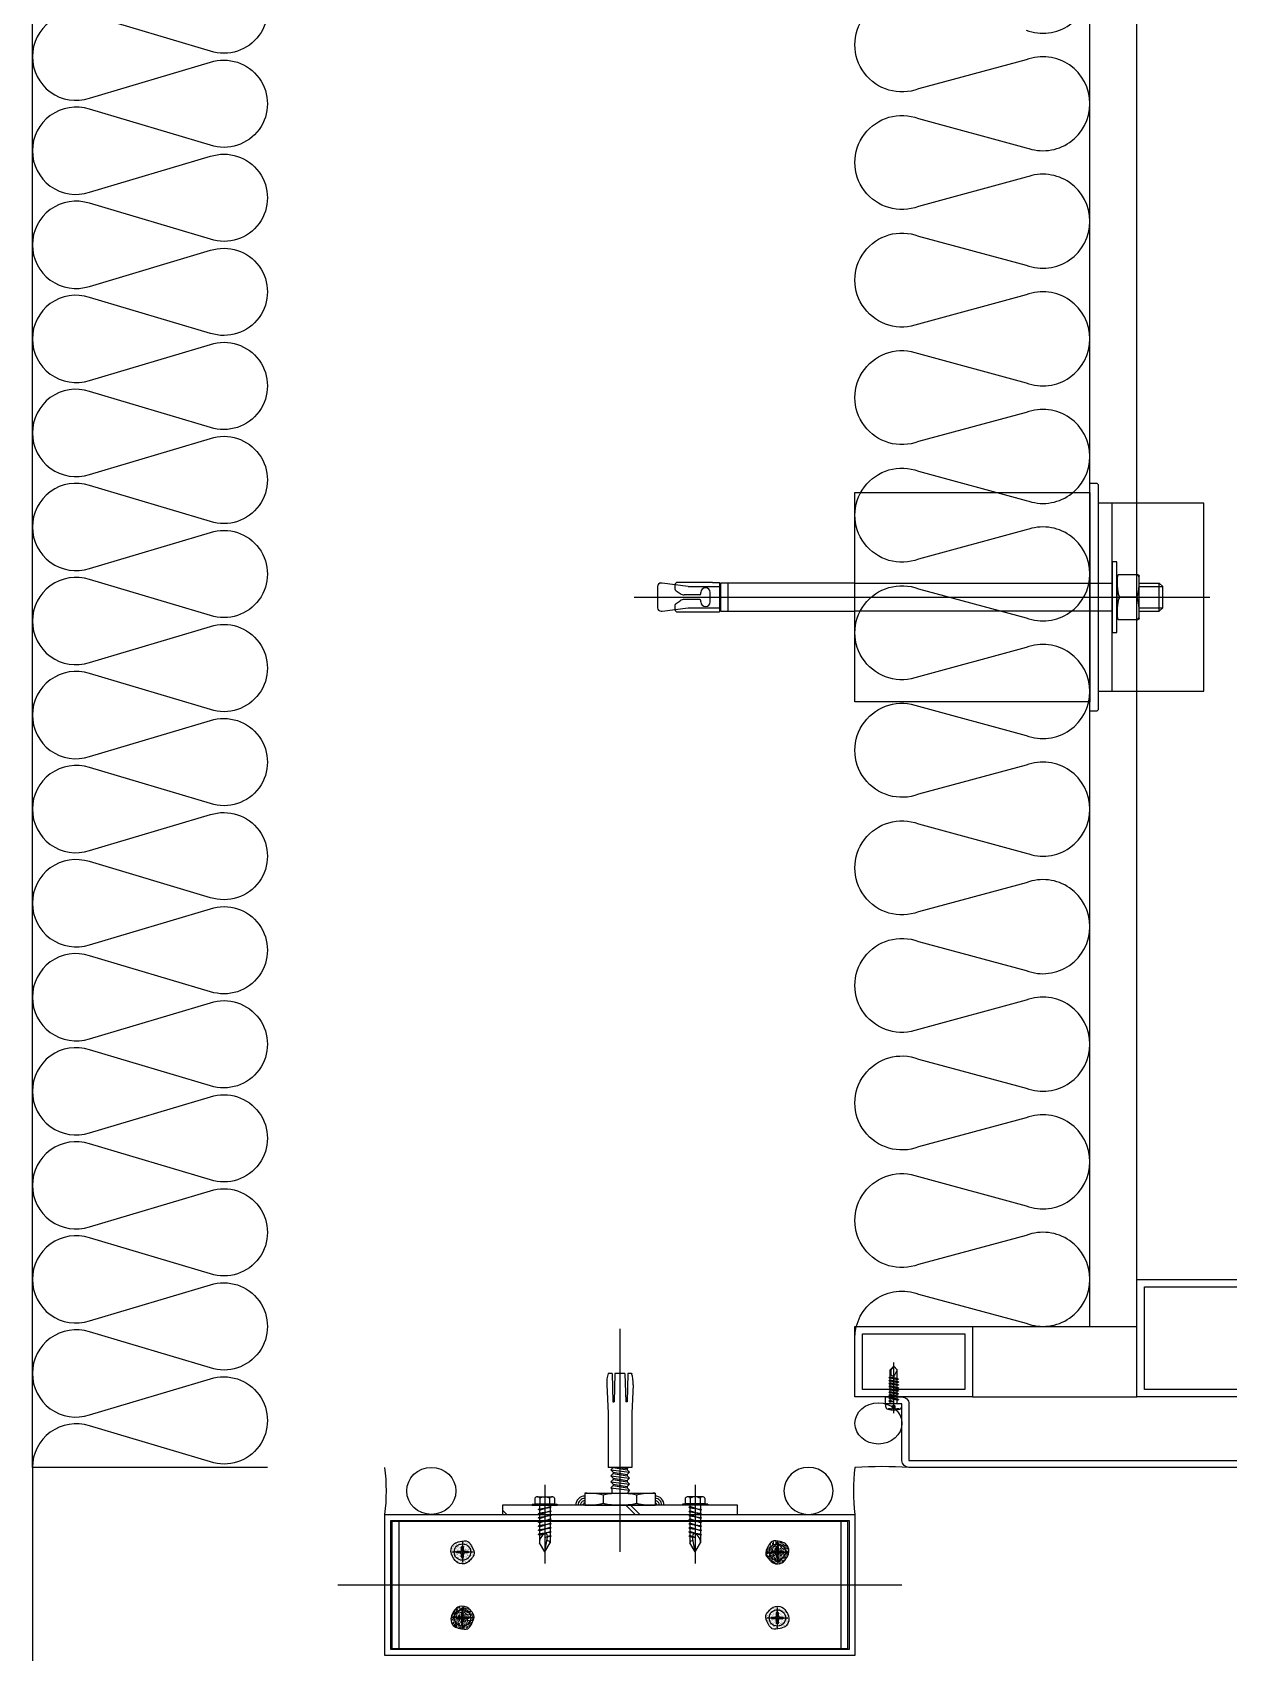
# Model space of a CAD drawing. Header units: millimetres. Extents: x 19868 to 801382, y -4805 to 85279.
# Drawn here: x 579688 to 580197, y 50420 to 51109 of the extents above; entities that cross this region are included whole.
import ezdxf

# ---------------------------------------------------------------- set-up
doc = ezdxf.new("R2010")
doc.units = ezdxf.units.MM
doc.header["$LTSCALE"] = 250
doc.linetypes.add('CENTER', pattern=[50.8, 31.75, -6.35, 6.35, -6.35])
doc.linetypes.add('HIDDEN2', pattern=[4.7625, 3.175, -1.5875])
for name, color, linetype in [('0-Sheet', 7, 'Continuous'), ('A-ELE-8', 8, 'Continuous'), ('A-ETC-8', 8, 'Continuous'), ('A-FIN-9', 7, 'Continuous'), ('EXTRUSION', 7, 'Continuous'), ('INSUL', 8, 'Continuous'), ('ISL', 251, 'Continuous'), ('SCREW', 1, 'Continuous'), ('SEALANT', 252, 'Continuous')]:
    doc.layers.add(name, color=color, linetype=linetype)

# ---------------------------------------------------------------- blocks, each defined once
blk = doc.blocks.new('A$C79923ea7')
at = {"layer": 'A-ETC-8'}
h = blk.add_hatch(dxfattribs=at)
h.set_pattern_fill('JIS_LC_20A', color=256, scale=2, angle=270)
h.set_pattern_definition([(315, (80401.61, 10020.635), (28.284271, 28.284271), []), (315, (80401.61, 10018.635), (28.284271, 28.284271), [])])
h.paths.add_polyline_path([(200, -2995.86), (100, -2995.86), (100, -2999.86), (200, -2999.86)])
at = {"layer": 'INSUL'}
h = blk.add_hatch(dxfattribs=at)
h.set_pattern_fill('AR-SAND', color=256, scale=0.02, angle=360)
h.set_pattern_definition([(217.5, (86327.289, -1916.1023), (0.032000626, -0.978826475), [0, -0.77216, 0, -0.8636, 0, -0.8255]), (187.5, (86327.289, -1916.1023), (-0.899046566, -1.433650201), [0, -0.41656, 0, -0.69596, 0, -0.2667]), (147.5, (86327.9139, -1916.1023), (-1.5819847405, -0.002874369), [0, -0.254, 0, -0.9144, 0, -1.1938]), (137.5, (86327.9139, -1916.1023), (-1.527112905, -0.445858647), [0, -0.127, 0, -0.59944, 0, -0.6858])])
edge = h.paths.add_edge_path()
edge.add_spline(control_points=[(81.82, -3011.43), (81.02, -3011.61), (79.31, -3012), (77.49, -3015.08), (78.88, -3018.59), (81.78, -3021.47), (85.09, -3020.64), (86.63, -3018.72), (88.72, -3016.79), (87.12, -3013.62), (85.25, -3010.57), (83.09, -3011.11), (81.82, -3011.43)], knot_values=[0, 0, 0, 0, 2.395518, 5.094248, 9.480582, 12.644651, 16.609604, 17.634177, 20.133363, 24.245726, 26.635337, 30.092794, 30.092794, 30.092794, 30.092794], degree=3, periodic=0)
h = blk.add_hatch(dxfattribs=at)
h.set_pattern_fill('AR-SAND', color=256, scale=0.02, angle=180)
h.set_pattern_definition([(217.5, (86277.289, -1916.1023), (0.032000626, -0.978826475), [0, -0.77216, 0, -0.8636, 0, -0.8255]), (187.5, (86277.289, -1916.1023), (-0.899046566, -1.433650201), [0, -0.41656, 0, -0.69596, 0, -0.2667]), (147.5, (86277.9139, -1916.1023), (-1.5819847405, -0.002874369), [0, -0.254, 0, -0.9144, 0, -1.1938]), (137.5, (86277.9139, -1916.1023), (-1.527112905, -0.445858647), [0, -0.127, 0, -0.59944, 0, -0.6858])])
edge = h.paths.add_edge_path()
edge.add_spline(control_points=[(218.18, -3011.43), (218.98, -3011.61), (220.69, -3012), (222.51, -3015.08), (221.12, -3018.59), (218.22, -3021.47), (214.91, -3020.64), (213.37, -3018.72), (211.28, -3016.79), (212.88, -3013.62), (214.75, -3010.57), (216.91, -3011.11), (218.18, -3011.43)], knot_values=[0, 0, 0, 0, 2.395518, 5.094248, 9.480582, 12.644651, 16.609604, 17.634177, 20.133363, 24.245726, 26.635337, 30.092794, 30.092794, 30.092794, 30.092794], degree=3, periodic=0)
h = blk.add_hatch(dxfattribs=at)
h.set_pattern_fill('AR-SAND', color=256, scale=0.02)
h.set_pattern_definition([(217.5, (86327.289, -1912.1023), (0.032000626, -0.978826475), [0, -0.77216, 0, -0.8636, 0, -0.8255]), (187.5, (86327.289, -1912.1023), (-0.899046566, -1.433650201), [0, -0.41656, 0, -0.69596, 0, -0.2667]), (147.5, (86327.9139, -1912.1023), (-1.5819847405, -0.002874369), [0, -0.254, 0, -0.9144, 0, -1.1938]), (137.5, (86327.9139, -1912.1023), (-1.527112905, -0.445858647), [0, -0.127, 0, -0.59944, 0, -0.6858])])
edge = h.paths.add_edge_path()
edge.add_spline(control_points=[(81.82, -3048.3), (81.02, -3048.11), (79.31, -3047.73), (77.49, -3044.64), (78.88, -3041.14), (81.78, -3038.26), (85.09, -3039.09), (86.63, -3041), (88.72, -3042.93), (87.12, -3046.1), (85.25, -3049.16), (83.09, -3048.62), (81.82, -3048.3)], knot_values=[0, 0, 0, 0, 2.395518, 5.094248, 9.480582, 12.644651, 16.609604, 17.634177, 20.133363, 24.245726, 26.635337, 30.092794, 30.092794, 30.092794, 30.092794], degree=3, periodic=0)
h = blk.add_hatch(dxfattribs=at)
h.set_pattern_fill('AR-SAND', color=256, scale=0.02, angle=180)
h.set_pattern_definition([(217.5, (86277.289, -1912.1023), (0.032000626, -0.978826475), [0, -0.77216, 0, -0.8636, 0, -0.8255]), (187.5, (86277.289, -1912.1023), (-0.899046566, -1.433650201), [0, -0.41656, 0, -0.69596, 0, -0.2667]), (147.5, (86277.9139, -1912.1023), (-1.5819847405, -0.002874369), [0, -0.254, 0, -0.9144, 0, -1.1938]), (137.5, (86277.9139, -1912.1023), (-1.527112905, -0.445858647), [0, -0.127, 0, -0.59944, 0, -0.6858])])
edge = h.paths.add_edge_path()
edge.add_spline(control_points=[(218.18, -3048.3), (218.98, -3048.11), (220.69, -3047.73), (222.51, -3044.64), (221.12, -3041.14), (218.22, -3038.26), (214.91, -3039.09), (213.37, -3041), (211.28, -3042.93), (212.88, -3046.1), (214.75, -3049.16), (216.91, -3048.62), (218.18, -3048.3)], knot_values=[0, 0, 0, 0, 2.395518, 5.094248, 9.480582, 12.644651, 16.609604, 17.634177, 20.133363, 24.245726, 26.635337, 30.092794, 30.092794, 30.092794, 30.092794], degree=3, periodic=0)
at = {"layer": 'A-ETC-8'}
for p, q in [((150, -2920.98), (150, -3015.75)), ((145, -2939.86), (145, -2940.02)), ((146.7, -2939.86), (145, -2939.86)), ((145, -2939.86), (145, -2940.02)), ((146.7, -2939.86), (146.97, -2951.96)), ((147.88, -2939.86), (147.55, -2951.96)), ((152.12, -2939.86), (147.88, -2939.86)), ((152.12, -2939.86), (152.45, -2951.96)), ((153.3, -2939.86), (153.03, -2951.96)), ((154.95, -2939.86), (153.3, -2939.86)), ((155, -2939.86), (155, -2940.02)), ((144.36, -2944.66), (145, -2956.78)), ((155.64, -2944.66), (155, -2956.78)), ((146.97, -2951.96), (147.55, -2951.96)), ((153.03, -2951.96), (152.45, -2951.96)), ((145, -2956.78), (145, -2979.86)), ((155, -2956.78), (155, -2979.86)), ((155, -2979.86), (145, -2979.86)), ((146.08, -2980.93), (147.08, -2979.93)), ((146.08, -2980.93), (147.08, -2981.93)), ((146.08, -2980.93), (154.08, -2981.93)), ((146.08, -2983.47), (147.08, -2982.47)), ((146.08, -2983.47), (147.08, -2984.47)), ((146.08, -2983.47), (154.08, -2984.47)), ((147.08, -2979.86), (147.08, -2979.93)), ((147.08, -2979.93), (153.08, -2980.93)), ((147.08, -2981.93), (153.08, -2982.93)), ((147.08, -2981.93), (147.08, -2982.47)), ((147.08, -2982.47), (153.08, -2983.47)), ((149.97, -2979.86), (153.08, -2980.38)), ((153.6, -2979.86), (153.08, -2980.38)), ((153.08, -2980.38), (153.08, -2980.93)), ((154.08, -2981.93), (153.08, -2980.93)), ((154.08, -2981.93), (153.08, -2982.93)), ((153.08, -2982.93), (153.08, -2983.47)), ((154.08, -2984.47), (153.08, -2983.47)), ((118, -2987.31), (118, -3020.71)), ((146.08, -2986.01), (147.08, -2985.01)), ((146.08, -2986.01), (147.08, -2987.01)), ((146.08, -2986.01), (154.08, -2987.01)), ((146.08, -2988.56), (147.08, -2987.56)), ((146.08, -2988.56), (146.64, -2989.12)), ((146.08, -2988.56), (154.08, -2989.56)), ((146.64, -2989.86), (146.64, -2989.12)), ((146.64, -2990.86), (146.64, -2989.86)), ((147.08, -2984.47), (153.08, -2985.47)), ((147.08, -2984.47), (147.08, -2985.01)), ((147.08, -2985.01), (153.08, -2986.01)), ((147.08, -2987.01), (153.08, -2988.01)), ((147.08, -2987.01), (147.08, -2987.56)), ((147.08, -2987.56), (153.08, -2988.56)), ((154.08, -2984.47), (153.08, -2985.47)), ((153.08, -2985.47), (153.08, -2986.01)), ((154.08, -2987.01), (153.08, -2986.01)), ((154.08, -2987.01), (153.08, -2988.01)), ((153.08, -2988.01), (153.08, -2988.56)), ((154.08, -2989.56), (153.08, -2988.56)), ((154.08, -2989.56), (153.44, -2990.2)), ((153.44, -2990.86), (153.44, -2990.2)), ((182, -2987.31), (182, -3020.71)), ((112.65, -2995.48), (123.35, -2995.48)), ((112.65, -2995.48), (112.65, -2995.86)), ((112.65, -2995.86), (123.35, -2995.86)), ((113.82, -2992.88), (113.82, -2995.37)), ((113.82, -2995.37), (122.18, -2995.37)), ((114.86, -2992.31), (121.14, -2992.31)), ((120.75, -2996.77), (115.25, -2997.81)), ((115.71, -2995.37), (115.71, -2995.48)), ((115.71, -2995.86), (115.71, -2997.59)), ((115.71, -2998.07), (120.29, -2996.5)), ((120.29, -2996.98), (115.71, -2997.59)), ((115.91, -2992.88), (115.91, -2995.37)), ((120.09, -2992.88), (120.09, -2995.37)), ((120.29, -2995.37), (120.29, -2995.48)), ((120.29, -2995.86), (120.29, -2996.5)), ((120.75, -2996.77), (120.29, -2996.5)), ((120.75, -2996.77), (120.29, -2996.98)), ((120.29, -2996.98), (120.29, -2998.26)), ((122.18, -2992.88), (122.18, -2995.37)), ((123.35, -2995.48), (123.35, -2995.86)), ((135, -2990.86), (165, -2990.86)), ((135, -2990.86), (135, -2995.86)), ((135, -2995.86), (165, -2995.86)), ((142.92, -2991.62), (142.92, -2995.1)), ((157.08, -2991.62), (157.08, -2995.1)), ((165, -2990.86), (165, -2995.86)), ((187.35, -2995.48), (176.65, -2995.48)), ((176.65, -2995.48), (176.65, -2995.86)), ((187.35, -2995.86), (176.65, -2995.86)), ((177.82, -2992.88), (177.82, -2995.37)), ((186.18, -2995.37), (177.82, -2995.37)), ((185.14, -2992.31), (178.86, -2992.31)), ((179.25, -2996.77), (179.71, -2996.5)), ((179.25, -2996.77), (184.75, -2997.81)), ((179.25, -2996.77), (179.71, -2996.98)), ((179.71, -2995.37), (179.71, -2995.48)), ((179.71, -2995.86), (179.71, -2996.5)), ((184.29, -2998.07), (179.71, -2996.5)), ((179.71, -2996.98), (184.29, -2997.59)), ((179.71, -2996.98), (179.71, -2998.26)), ((179.91, -2992.88), (179.91, -2995.37)), ((184.09, -2992.88), (184.09, -2995.37)), ((184.29, -2995.37), (184.29, -2995.48)), ((184.29, -2995.86), (184.29, -2997.59)), ((186.18, -2992.88), (186.18, -2995.37)), ((187.35, -2995.48), (187.35, -2995.86)), ((115.71, -2997.59), (115.25, -2997.81)), ((115.71, -2998.07), (115.25, -2997.81)), ((120.75, -2998.53), (115.25, -2999.56)), ((115.71, -2999.35), (115.25, -2999.56)), ((115.71, -2999.83), (115.25, -2999.56)), ((120.75, -3000.28), (115.25, -3001.32)), ((115.71, -3001.11), (115.25, -3001.32)), ((115.71, -3001.59), (115.25, -3001.32)), ((120.75, -3002.04), (115.25, -3003.08)), ((115.71, -3002.86), (115.25, -3003.08)), ((115.71, -3003.35), (115.25, -3003.08)), ((120.75, -3003.8), (115.25, -3004.84)), ((115.71, -2998.07), (115.71, -2999.35)), ((115.71, -2999.83), (120.29, -2998.26)), ((120.29, -2998.74), (115.71, -2999.35)), ((115.71, -2999.83), (115.71, -3001.11)), ((115.71, -3001.59), (120.29, -3000.02)), ((120.29, -3000.5), (115.71, -3001.11)), ((115.71, -3001.59), (115.71, -3002.86)), ((115.71, -3003.35), (120.29, -3001.77)), ((120.29, -3002.26), (115.71, -3002.86)), ((115.71, -3003.35), (115.71, -3004.62)), ((115.71, -3005.1), (120.29, -3003.53)), ((120.29, -3004.01), (115.71, -3004.62)), ((120.75, -2998.53), (120.29, -2998.26)), ((120.75, -2998.53), (120.29, -2998.74)), ((120.29, -2998.74), (120.29, -3000.02)), ((120.75, -3000.28), (120.29, -3000.02)), ((120.75, -3000.28), (120.29, -3000.5)), ((120.29, -3000.5), (120.29, -3001.77)), ((120.75, -3002.04), (120.29, -3001.77)), ((120.75, -3002.04), (120.29, -3002.26)), ((120.29, -3002.26), (120.29, -3003.53)), ((120.75, -3003.8), (120.29, -3003.53)), ((120.75, -3003.8), (120.29, -3004.01)), ((120.29, -3004.01), (120.29, -3005.29)), ((179.25, -2998.53), (179.71, -2998.26)), ((179.25, -2998.53), (184.75, -2999.56)), ((179.25, -2998.53), (179.71, -2998.74)), ((179.25, -3000.28), (179.71, -3000.02)), ((179.25, -3000.28), (184.75, -3001.32)), ((179.25, -3000.28), (179.71, -3000.5)), ((179.25, -3002.04), (179.71, -3001.77)), ((179.25, -3002.04), (184.75, -3003.08)), ((179.25, -3002.04), (179.71, -3002.26)), ((179.25, -3003.8), (179.71, -3003.53)), ((179.25, -3003.8), (184.75, -3004.84)), ((179.25, -3003.8), (179.71, -3004.01)), ((184.29, -2999.83), (179.71, -2998.26)), ((179.71, -2998.74), (184.29, -2999.35)), ((179.71, -2998.74), (179.71, -3000.02)), ((184.29, -3001.59), (179.71, -3000.02)), ((179.71, -3000.5), (184.29, -3001.11)), ((179.71, -3000.5), (179.71, -3001.77)), ((184.29, -3003.35), (179.71, -3001.77)), ((179.71, -3002.26), (179.71, -3003.53)), ((179.71, -3002.26), (184.29, -3002.86)), ((184.29, -3005.1), (179.71, -3003.53)), ((179.71, -3004.01), (184.29, -3004.62)), ((179.71, -3004.01), (179.71, -3005.29)), ((184.29, -2997.59), (184.75, -2997.81)), ((184.29, -2998.07), (184.75, -2997.81)), ((184.29, -2998.07), (184.29, -2999.35)), ((184.29, -2999.35), (184.75, -2999.56)), ((184.29, -2999.83), (184.75, -2999.56)), ((184.29, -2999.83), (184.29, -3001.11)), ((184.29, -3001.11), (184.75, -3001.32)), ((184.29, -3001.59), (184.75, -3001.32)), ((184.29, -3001.59), (184.29, -3002.86)), ((184.29, -3002.86), (184.75, -3003.08)), ((184.29, -3003.35), (184.75, -3003.08)), ((184.29, -3003.35), (184.29, -3004.62)), ((115.71, -3004.62), (115.25, -3004.84)), ((115.71, -3005.1), (115.25, -3004.84)), ((120.75, -3005.56), (115.25, -3006.6)), ((115.71, -3006.38), (115.25, -3006.6)), ((115.71, -3006.86), (115.25, -3006.6)), ((120.75, -3007.31), (115.25, -3008.35)), ((115.71, -3008.14), (115.25, -3008.35)), ((115.71, -3008.62), (115.25, -3008.35)), ((115.71, -3005.1), (115.71, -3006.38)), ((115.71, -3006.86), (120.29, -3005.29)), ((120.29, -3005.77), (115.71, -3006.38)), ((115.71, -3006.86), (115.71, -3008.14)), ((115.71, -3008.62), (120.29, -3007.05)), ((120.29, -3007.53), (115.71, -3008.14)), ((115.71, -3008.62), (115.71, -3011.9)), ((118, -3009.59), (120.29, -3008.81)), ((120.75, -3009.07), (118, -3009.59)), ((120.29, -3009.29), (118, -3009.59)), ((118, -3015.71), (119.17, -3009.52)), ((120.75, -3005.56), (120.29, -3005.29)), ((120.75, -3005.56), (120.29, -3005.77)), ((120.29, -3005.77), (120.29, -3007.05)), ((120.75, -3007.31), (120.29, -3007.05)), ((120.75, -3007.31), (120.29, -3007.53)), ((120.29, -3007.4), (120.29, -3008.81)), ((120.75, -3009.07), (120.29, -3008.81)), ((120.75, -3009.07), (120.29, -3009.29)), ((120.29, -3009.29), (120.29, -3011.9)), ((179.25, -3005.56), (179.71, -3005.29)), ((179.25, -3005.56), (184.75, -3006.6)), ((179.25, -3005.56), (179.71, -3005.77)), ((179.25, -3007.31), (179.71, -3007.05)), ((179.25, -3007.31), (184.75, -3008.35)), ((179.25, -3007.31), (179.71, -3007.53)), ((179.25, -3009.07), (179.71, -3008.81)), ((179.25, -3009.07), (182, -3009.59)), ((179.25, -3009.07), (179.71, -3009.29)), ((184.29, -3006.86), (179.71, -3005.29)), ((179.71, -3005.77), (184.29, -3006.38)), ((179.71, -3005.77), (179.71, -3007.05)), ((184.29, -3008.62), (179.71, -3007.05)), ((179.71, -3007.4), (179.71, -3008.81)), ((179.71, -3007.53), (184.29, -3008.14)), ((182, -3009.59), (179.71, -3008.81)), ((179.71, -3009.29), (179.71, -3011.9)), ((179.71, -3009.29), (182, -3009.59)), ((182, -3015.71), (180.83, -3009.52)), ((184.29, -3004.62), (184.75, -3004.84)), ((184.29, -3005.1), (184.75, -3004.84)), ((184.29, -3005.1), (184.29, -3006.38)), ((184.29, -3006.38), (184.75, -3006.6)), ((184.29, -3006.86), (184.75, -3006.6)), ((184.29, -3006.86), (184.29, -3008.14)), ((184.29, -3008.14), (184.75, -3008.35)), ((184.29, -3008.62), (184.75, -3008.35)), ((184.29, -3008.62), (184.29, -3011.9)), ((118, -3015.71), (115.71, -3011.9)), ((118, -3015.71), (120.29, -3011.9)), ((182, -3015.71), (179.71, -3011.9)), ((182, -3015.71), (184.29, -3011.9))]:
    blk.add_line(p, q, dxfattribs=at)
blk.add_lwpolyline([(200, -2995.86), (100, -2995.86), (100, -2999.86), (200, -2999.86)], close=True, dxfattribs=at)
for centre, radius, start, end in [((156.85, -2944.01), 12.5, 160.64962, 182.99999), ((143.15, -2944.01), 12.5, 357.00001, 19.35038), ((114.86, -2993.55), 1.24, 32.55935, 147.44065), ((118, -2996.41), 4.1, 59.35698, 120.64302), ((121.14, -2993.55), 1.24, 32.55935, 147.44065), ((135, -2995.85), 3.79, 90, 180.78128), ((135, -2995.85), 2.79, 90, 180.78128), ((135, -2995.85), 1.79, 90, 180.78128), ((135, -2995.85), 0.786, 90, 180.78128), ((135.84, -3024.17), 33.31, 77.7313, 91.45376), ((135.84, -2962.56), 33.31, 268.54624, 282.2687), ((150, -3024.17), 33.31, 77.7313, 102.2687), ((150, -2962.56), 33.31, 257.7313, 282.2687), ((164.16, -3024.17), 33.31, 88.54624, 102.2687), ((164.16, -2962.56), 33.31, 257.7313, 271.45376), ((165, -2995.85), 3.79, 359.21872, 90), ((165, -2995.85), 2.79, 359.21872, 90), ((165, -2995.85), 1.79, 359.21872, 90), ((165, -2995.85), 0.786, 359.21872, 90), ((178.86, -2993.55), 1.24, 32.55935, 147.44065), ((182, -2996.41), 4.1, 59.35698, 120.64302), ((185.14, -2993.55), 1.24, 32.55935, 147.44065), ((120.16, -3011.9), 4.45, 117.49229, 179.96579), ((118.21, -3008.16), 0.229, 64.73772, 117.49229), ((117.65, -3009.33), 1.53, 352.86914, 64.73772), ((119.24, -3012.12), 1.08, 11.87286, 109.78041), ((180.76, -3012.12), 1.08, 70.21959, 168.12714), ((182.35, -3009.33), 1.53, 115.26228, 187.13086), ((181.79, -3008.16), 0.229, 62.50771, 115.26228), ((179.84, -3011.9), 4.45, 0.03421, 62.50771)]:
    blk.add_arc(centre, radius, start, end, dxfattribs=at)
at = {"layer": 'INSUL'}
for p, q in [((87.5, -3015.86), (78.5, -3015.86)), ((83, -3011.36), (83, -3020.36)), ((212.5, -3015.86), (221.5, -3015.86)), ((217, -3011.36), (217, -3020.36)), ((30, -3029.86), (270, -3029.86)), ((87.5, -3043.86), (78.5, -3043.86)), ((83, -3048.36), (83, -3039.36)), ((212.5, -3043.86), (221.5, -3043.86)), ((217, -3048.36), (217, -3039.36))]:
    blk.add_line(p, q, dxfattribs=at)
for points in [[(250, -2999.86), (250, -3059.86), (50, -3059.86), (50, -2999.86)], [(247.5, -3002.36), (247.5, -3057.36), (52.5, -3057.36), (52.5, -3002.36)], [(247, -3002.86), (53, -3002.86), (53, -3056.86), (247, -3056.86)], [(56, -3002.86), (53, -3002.86), (53, -3056.86), (56, -3056.86)], [(247, -3002.86), (244, -3002.86), (244, -3056.86), (247, -3056.86)], [(82.67, -3013.65), (82.72, -3013.5), (82.8, -3013.4), (82.9, -3013.34), (83, -3013.31), (83.1, -3013.34), (83.2, -3013.4), (83.28, -3013.5), (83.33, -3013.65), (83.36, -3013.83), (83.37, -3014.05), (83.36, -3014.28), (83.36, -3014.52), (83.37, -3014.75), (83.39, -3014.97), (83.45, -3015.16), (83.55, -3015.31), (83.7, -3015.41), (83.89, -3015.47), (84.11, -3015.5), (84.34, -3015.5), (84.58, -3015.5), (84.82, -3015.5), (85.03, -3015.5), (85.22, -3015.53), (85.36, -3015.59), (85.47, -3015.67), (85.53, -3015.76), (85.55, -3015.86), (85.53, -3015.97), (85.47, -3016.06), (85.36, -3016.14), (85.22, -3016.2), (85.03, -3016.22), (84.82, -3016.23), (84.58, -3016.23), (84.34, -3016.22), (84.11, -3016.23), (83.89, -3016.26), (83.7, -3016.32), (83.55, -3016.42), (83.45, -3016.57), (83.39, -3016.75), (83.37, -3016.97), (83.36, -3017.21), (83.36, -3017.45), (83.37, -3017.68), (83.36, -3017.89), (83.33, -3018.08), (83.28, -3018.22), (83.2, -3018.33), (83.1, -3018.39), (83, -3018.41), (82.9, -3018.39), (82.8, -3018.33), (82.72, -3018.22), (82.67, -3018.08), (82.64, -3017.89), (82.63, -3017.68), (82.64, -3017.45), (82.64, -3017.21), (82.63, -3016.97), (82.61, -3016.75), (82.55, -3016.57), (82.45, -3016.42), (82.3, -3016.32), (82.11, -3016.26), (81.89, -3016.23), (81.66, -3016.22), (81.42, -3016.23), (81.18, -3016.23), (80.97, -3016.22), (80.78, -3016.2), (80.64, -3016.14), (80.53, -3016.06), (80.47, -3015.97), (80.45, -3015.86), (80.47, -3015.76), (80.53, -3015.67), (80.64, -3015.59), (80.78, -3015.53), (80.97, -3015.5), (81.18, -3015.5), (81.42, -3015.5), (81.66, -3015.5), (81.89, -3015.5), (82.11, -3015.47), (82.3, -3015.41), (82.45, -3015.31), (82.55, -3015.16), (82.61, -3014.97), (82.63, -3014.75), (82.64, -3014.52), (82.64, -3014.28), (82.63, -3014.05), (82.64, -3013.83)], [(217.33, -3013.65), (217.28, -3013.5), (217.2, -3013.4), (217.1, -3013.34), (217, -3013.31), (216.9, -3013.34), (216.8, -3013.4), (216.72, -3013.5), (216.67, -3013.65), (216.64, -3013.83), (216.63, -3014.05), (216.64, -3014.28), (216.64, -3014.52), (216.63, -3014.75), (216.61, -3014.97), (216.55, -3015.16), (216.45, -3015.31), (216.3, -3015.41), (216.11, -3015.47), (215.89, -3015.5), (215.66, -3015.5), (215.42, -3015.5), (215.18, -3015.5), (214.97, -3015.5), (214.78, -3015.53), (214.64, -3015.59), (214.53, -3015.67), (214.47, -3015.76), (214.45, -3015.86), (214.47, -3015.97), (214.53, -3016.06), (214.64, -3016.14), (214.78, -3016.2), (214.97, -3016.22), (215.18, -3016.23), (215.42, -3016.23), (215.66, -3016.22), (215.89, -3016.23), (216.11, -3016.26), (216.3, -3016.32), (216.45, -3016.42), (216.55, -3016.57), (216.61, -3016.75), (216.63, -3016.97), (216.64, -3017.21), (216.64, -3017.45), (216.63, -3017.68), (216.64, -3017.89), (216.67, -3018.08), (216.72, -3018.22), (216.8, -3018.33), (216.9, -3018.39), (217, -3018.41), (217.1, -3018.39), (217.2, -3018.33), (217.28, -3018.22), (217.33, -3018.08), (217.36, -3017.89), (217.37, -3017.68), (217.36, -3017.45), (217.36, -3017.21), (217.37, -3016.97), (217.39, -3016.75), (217.45, -3016.57), (217.55, -3016.42), (217.7, -3016.32), (217.89, -3016.26), (218.11, -3016.23), (218.34, -3016.22), (218.58, -3016.23), (218.82, -3016.23), (219.03, -3016.22), (219.22, -3016.2), (219.36, -3016.14), (219.47, -3016.06), (219.53, -3015.97), (219.55, -3015.86), (219.53, -3015.76), (219.47, -3015.67), (219.36, -3015.59), (219.22, -3015.53), (219.03, -3015.5), (218.82, -3015.5), (218.58, -3015.5), (218.34, -3015.5), (218.11, -3015.5), (217.89, -3015.47), (217.7, -3015.41), (217.55, -3015.31), (217.45, -3015.16), (217.39, -3014.97), (217.37, -3014.75), (217.36, -3014.52), (217.36, -3014.28), (217.37, -3014.05), (217.36, -3013.83)], [(82.67, -3046.08), (82.72, -3046.22), (82.8, -3046.33), (82.9, -3046.39), (83, -3046.41), (83.1, -3046.39), (83.2, -3046.33), (83.28, -3046.22), (83.33, -3046.08), (83.36, -3045.89), (83.37, -3045.68), (83.36, -3045.45), (83.36, -3045.21), (83.37, -3044.97), (83.39, -3044.75), (83.45, -3044.57), (83.55, -3044.42), (83.7, -3044.32), (83.89, -3044.26), (84.11, -3044.23), (84.34, -3044.22), (84.58, -3044.23), (84.82, -3044.23), (85.03, -3044.22), (85.22, -3044.2), (85.36, -3044.14), (85.47, -3044.06), (85.53, -3043.97), (85.55, -3043.86), (85.53, -3043.76), (85.47, -3043.67), (85.36, -3043.59), (85.22, -3043.53), (85.03, -3043.5), (84.82, -3043.5), (84.58, -3043.5), (84.34, -3043.5), (84.11, -3043.5), (83.89, -3043.47), (83.7, -3043.41), (83.55, -3043.31), (83.45, -3043.16), (83.39, -3042.97), (83.37, -3042.75), (83.36, -3042.52), (83.36, -3042.28), (83.37, -3042.05), (83.36, -3041.83), (83.33, -3041.65), (83.28, -3041.5), (83.2, -3041.4), (83.1, -3041.34), (83, -3041.31), (82.9, -3041.34), (82.8, -3041.4), (82.72, -3041.5), (82.67, -3041.65), (82.64, -3041.83), (82.63, -3042.05), (82.64, -3042.28), (82.64, -3042.52), (82.63, -3042.75), (82.61, -3042.97), (82.55, -3043.16), (82.45, -3043.31), (82.3, -3043.41), (82.11, -3043.47), (81.89, -3043.5), (81.66, -3043.5), (81.42, -3043.5), (81.18, -3043.5), (80.97, -3043.5), (80.78, -3043.53), (80.64, -3043.59), (80.53, -3043.67), (80.47, -3043.76), (80.45, -3043.86), (80.47, -3043.97), (80.53, -3044.06), (80.64, -3044.14), (80.78, -3044.2), (80.97, -3044.22), (81.18, -3044.23), (81.42, -3044.23), (81.66, -3044.22), (81.89, -3044.23), (82.11, -3044.26), (82.3, -3044.32), (82.45, -3044.42), (82.55, -3044.57), (82.61, -3044.75), (82.63, -3044.97), (82.64, -3045.21), (82.64, -3045.45), (82.63, -3045.68), (82.64, -3045.89)], [(217.33, -3046.08), (217.28, -3046.22), (217.2, -3046.33), (217.1, -3046.39), (217, -3046.41), (216.9, -3046.39), (216.8, -3046.33), (216.72, -3046.22), (216.67, -3046.08), (216.64, -3045.89), (216.63, -3045.68), (216.64, -3045.45), (216.64, -3045.21), (216.63, -3044.97), (216.61, -3044.75), (216.55, -3044.57), (216.45, -3044.42), (216.3, -3044.32), (216.11, -3044.26), (215.89, -3044.23), (215.66, -3044.22), (215.42, -3044.23), (215.18, -3044.23), (214.97, -3044.22), (214.78, -3044.2), (214.64, -3044.14), (214.53, -3044.06), (214.47, -3043.97), (214.45, -3043.86), (214.47, -3043.76), (214.53, -3043.67), (214.64, -3043.59), (214.78, -3043.53), (214.97, -3043.5), (215.18, -3043.5), (215.42, -3043.5), (215.66, -3043.5), (215.89, -3043.5), (216.11, -3043.47), (216.3, -3043.41), (216.45, -3043.31), (216.55, -3043.16), (216.61, -3042.97), (216.63, -3042.75), (216.64, -3042.52), (216.64, -3042.28), (216.63, -3042.05), (216.64, -3041.83), (216.67, -3041.65), (216.72, -3041.5), (216.8, -3041.4), (216.9, -3041.34), (217, -3041.31), (217.1, -3041.34), (217.2, -3041.4), (217.28, -3041.5), (217.33, -3041.65), (217.36, -3041.83), (217.37, -3042.05), (217.36, -3042.28), (217.36, -3042.52), (217.37, -3042.75), (217.39, -3042.97), (217.45, -3043.16), (217.55, -3043.31), (217.7, -3043.41), (217.89, -3043.47), (218.11, -3043.5), (218.34, -3043.5), (218.58, -3043.5), (218.82, -3043.5), (219.03, -3043.5), (219.22, -3043.53), (219.36, -3043.59), (219.47, -3043.67), (219.53, -3043.76), (219.55, -3043.86), (219.53, -3043.97), (219.47, -3044.06), (219.36, -3044.14), (219.22, -3044.2), (219.03, -3044.22), (218.82, -3044.23), (218.58, -3044.23), (218.34, -3044.22), (218.11, -3044.23), (217.89, -3044.26), (217.7, -3044.32), (217.55, -3044.42), (217.45, -3044.57), (217.39, -3044.75), (217.37, -3044.97), (217.36, -3045.21), (217.36, -3045.45), (217.37, -3045.68), (217.36, -3045.89)]]:
    blk.add_lwpolyline(points, close=True, dxfattribs=at)
blk.add_lwpolyline([(95, -2999.86), (205, -2999.86)], dxfattribs=at)
for centre in [(83, -3015.86), (217, -3015.86), (83, -3043.86), (217, -3043.86)]:
    blk.add_circle(centre, 3.5, dxfattribs=at)
for centre, start, end in [((-28.61, -2989.86), 352.75077, 7.24923), ((328.61, -2989.86), 172.75077, 187.24923)]:
    blk.add_arc(centre, 79.25, start, end, dxfattribs=at)
blk.add_ellipse((69.75, -2989.86), major_axis=(10.44, 0), ratio=0.957796, dxfattribs=at)
at = {"layer": 'INSUL', "extrusion": (0, 0, -1)}
blk.add_ellipse((230.25, -2989.86), major_axis=(-10.44, 0), ratio=0.957796, dxfattribs=at)
at = {"layer": 'INSUL'}
for points in [[(81.82, -3011.43), (79.57, -3012.26), (78.15, -3014.55), (79.35, -3018.77), (81.8, -3020.78), (85.65, -3019.86), (86.35, -3019.1), (87.85, -3017.11), (86.79, -3013.14), (85.27, -3011.29), (81.82, -3011.43)], [(218.18, -3011.43), (220.43, -3012.26), (221.85, -3014.55), (220.65, -3018.77), (218.2, -3020.78), (214.35, -3019.86), (213.65, -3019.1), (212.15, -3017.11), (213.21, -3013.14), (214.73, -3011.29), (218.18, -3011.43)], [(81.82, -3048.3), (79.57, -3047.47), (78.15, -3045.17), (79.35, -3040.95), (81.8, -3038.95), (85.65, -3039.87), (86.35, -3040.62), (87.85, -3042.62), (86.79, -3046.59), (85.27, -3048.44), (81.82, -3048.3)], [(218.18, -3048.3), (220.43, -3047.47), (221.85, -3045.17), (220.65, -3040.95), (218.2, -3038.95), (214.35, -3039.87), (213.65, -3040.62), (212.15, -3042.62), (213.21, -3046.59), (214.73, -3048.44), (218.18, -3048.3)]]:
    blk.add_spline(points, degree=3, dxfattribs=at)
blk = doc.blocks.new('A$Cae507117')
at = {"layer": 'A-ETC-8'}
for points in [[(-50, 0), (-50, -50), (0, -50), (0, 0)], [(-46.8, -3.2), (-46.8, -46.8), (-3.2, -46.8), (-3.2, -3.2)]]:
    blk.add_lwpolyline(points, close=True, dxfattribs=at)
blk = doc.blocks.new('너트 M12')
for p, q in [((-9, 0), (9, 0)), ((-9.5, -9), (-9.5, -0.5)), ((0, -8.27), (0, -1.23)), ((9.5, -0.5), (9.5, -9)), ((9, -9.5), (-9, -9.5))]:
    blk.add_line(p, q)
for centre, start, end in [((-9, -0.5), 90, 180), ((9, -0.5), 0, 90), ((-9, -9), 180, 270), ((9, -9), 270, 0)]:
    blk.add_arc(centre, 0.5, start, end)
at = {"extrusion": (0, 0, -1)}
for centre, major_axis, ratio, start_param, end_param in [((-4.75, -0.94), (-4.75, 0.31), 0.185359, -0.024388, 3.141593), ((4.75, -0.94), (4.75, 0.31), 0.185108, 3.141593, 6.30754), ((-4.75, -8.56), (4.75, 0.31), 0.187111, 0, 3.166211), ((4.75, -8.56), (-4.75, 0.31), 0.185991, 3.117121, 6.283185)]:
    blk.add_ellipse(centre, major_axis=major_axis, ratio=ratio, start_param=start_param, end_param=end_param, dxfattribs=at)
blk = doc.blocks.new('A$C24f26f47')
at = {"layer": 'A-ETC-8'}
for p, q in [((-534, -170.5), (-534, -179.5)), ((-532, -169), (-532.5, -169)), ((-521, -170.5), (-532, -169)), ((-526.57, -169.75), (-526.57, -171.46)), ((-510.57, -168.75), (-525.57, -168.75)), ((-521, -170.5), (-507, -170.5)), ((-510.57, -168.75), (-507.57, -168.75)), ((-507.57, -168.75), (-507.57, -181.25)), ((-507, -181), (-507, -169)), ((-504, -169), (-507, -169)), ((-504, -181), (-504, -169)), ((-450, -169), (-504, -169)), ((-450, -169), (-340.5, -169)), ((-329.02, -169), (-320.5, -169)), ((-329.02, -170.5), (-319, -170.5)), ((-320.5, -181), (-320.5, -169)), ((-319, -170.5), (-320.5, -169)), ((-319, -179.5), (-319, -170.5)), ((-544, -175), (-299, -175)), ((-526.57, -178.53), (-526.57, -180.25)), ((-526.12, -172.3), (-524.32, -173.5)), ((-526.12, -177.7), (-524.32, -176.5)), ((-516.07, -174), (-522.66, -174)), ((-516.07, -176), (-522.66, -176)), ((-515.57, -173.5), (-515.57, -173)), ((-515.57, -177), (-515.57, -176.5)), ((-511.57, -177), (-511.57, -173)), ((-532.5, -181), (-532, -181)), ((-532, -181), (-521, -179.5)), ((-525.57, -181.25), (-510.57, -181.25)), ((-521, -179.5), (-507, -179.5)), ((-510.57, -181.25), (-507.57, -181.25)), ((-507, -181), (-504, -181)), ((-504, -181), (-450, -181)), ((-340.5, -181), (-450, -181)), ((-329.17, -179.5), (-319, -179.5)), ((-329.04, -181), (-320.5, -181)), ((-319, -179.5), (-320.5, -181))]:
    blk.add_line(p, q, dxfattribs=at)
for points in [[(-350, -130.5), (-350, -219.5), (-450, -219.5), (-450, -130.5)], [(-301.5, -135), (-346.5, -135), (-346.5, -215), (-301.5, -215)], [(-346.5, -215), (-340.5, -215), (-340.5, -135), (-346.5, -135)], [(-340.5, -160), (-340.5, -190), (-338.5, -190), (-338.5, -160)]]:
    blk.add_lwpolyline(points, close=True, dxfattribs=at)
blk.add_lwpolyline([(-346.5, -127.5), (-346.5, -222.5, -0.414214), (-347.5, -223.5), (-350, -223.5), (-350, -126.5), (-347.5, -126.5, -0.414214)], format="xyb", close=True, dxfattribs=at)
for centre, radius, start, end in [((-532.5, -170.5), 1.5, 90, 180), ((-525.57, -169.75), 1, 90, 180), ((-525.57, -171.46), 1, 180, 236.30993), ((-513.57, -173), 2, 90, 180), ((-513.57, -173), 2, 0, 90), ((-525.57, -178.53), 1, 123.69007, 180), ((-522.66, -171), 3, 236.30993, 270), ((-522.66, -179), 3, 90, 123.69007), ((-516.07, -173.5), 0.5, 270, 0), ((-516.07, -176.5), 0.5, 0, 90), ((-513.57, -177), 2, 180, 270), ((-513.57, -177), 2, 270, 0), ((-532.5, -179.5), 1.5, 180, 270), ((-525.57, -180.25), 1, 180, 270)]:
    blk.add_arc(centre, radius, start, end, dxfattribs=at)
at = {"layer": 'A-ETC-8', "xscale": -1.000000000000001, "rotation": 90}
blk.add_blockref('너트 M12', (-338.5, -175), dxfattribs=at)
blk = doc.blocks.new('PH-4-16')
at = {"layer": 'SCREW'}
for p, q in [((-1.51, 0), (-1.51, -0.97)), ((1.51, 0), (1.51, -1.59)), ((0.05, -0.87), (-2.01, -1.2)), ((2, -1.79), (-2.01, -2.45)), ((2, -3.03), (-2.01, -3.69)), ((2, -4.27), (-2.01, -4.93)), ((2, -5.51), (-2.01, -6.17)), ((2, -6.75), (-2.01, -7.41)), ((-2, -1.27), (-1.51, -1.47)), ((-2, -2.51), (-1.51, -2.71)), ((-2, -3.75), (-1.51, -3.95)), ((-2, -4.99), (-1.51, -5.2)), ((-2, -6.24), (-1.51, -6.44)), ((-1.99, -1.17), (-1.51, -0.97)), ((-1.99, -2.41), (-1.51, -2.21)), ((-1.99, -3.65), (-1.51, -3.45)), ((-1.99, -4.89), (-1.51, -4.69)), ((-1.99, -6.13), (-1.51, -5.93)), ((0.07, -0.97), (-1.95, -1.3)), ((1.99, -1.89), (-1.95, -2.54)), ((1.99, -3.13), (-1.95, -3.78)), ((1.99, -4.37), (-1.95, -5.02)), ((1.99, -5.61), (-1.95, -6.26)), ((1.99, -6.86), (-1.95, -7.5)), ((0.05, -0.87), (-1.51, -0.97)), ((0.07, -0.97), (-1.51, -1.47)), ((-1.51, -1.47), (-1.51, -2.21)), ((1.51, -1.59), (-1.51, -2.21)), ((1.51, -2.09), (-1.51, -2.71)), ((-1.51, -2.71), (-1.51, -3.45)), ((1.51, -2.83), (-1.51, -3.45)), ((1.51, -3.33), (-1.51, -3.95)), ((1.51, -4.07), (-1.51, -4.69)), ((1.51, -4.57), (-1.51, -5.2)), ((-1.51, -5.2), (-1.51, -5.93)), ((1.51, -5.31), (-1.51, -5.93)), ((1.51, -5.81), (-1.51, -6.44)), ((-1.51, -6.44), (-1.51, -7.17)), ((1.51, -6.55), (-1.51, -7.17)), ((1.51, -1.59), (2, -1.79)), ((1.99, -1.89), (1.51, -2.09)), ((1.51, -2.09), (1.51, -2.83)), ((2, -3.03), (1.51, -2.83)), ((1.99, -3.13), (1.51, -3.33)), ((1.51, -3.33), (1.51, -4.07)), ((2, -4.27), (1.51, -4.07)), ((1.99, -4.37), (1.51, -4.57)), ((1.51, -4.57), (1.51, -5.31)), ((2, -5.51), (1.51, -5.31)), ((1.99, -5.61), (1.51, -5.81)), ((1.51, -5.81), (1.51, -6.55)), ((2, -6.75), (1.51, -6.55)), ((1.99, -6.86), (1.51, -7.05)), ((2, -7.99), (-2.01, -8.65)), ((2, -9.23), (-2.01, -9.89)), ((2, -10.47), (-2.01, -11.13)), ((-2, -7.48), (-1.51, -7.68)), ((-2, -8.72), (-1.51, -8.92)), ((-2, -9.96), (-1.51, -10.16)), ((-2, -11.2), (-1.51, -11.4)), ((-1.99, -7.37), (-1.51, -7.17)), ((-1.99, -8.61), (-1.51, -8.41)), ((-1.99, -9.85), (-1.51, -9.66)), ((-1.99, -11.09), (-1.51, -10.9)), ((1.99, -8.1), (-1.95, -8.75)), ((1.99, -9.34), (-1.95, -9.99)), ((1.99, -10.58), (-1.95, -11.23)), ((1.51, -7.05), (-1.51, -7.68)), ((-1.51, -7.68), (-1.51, -8.41)), ((1.51, -7.79), (-1.51, -8.41)), ((1.51, -8.29), (-1.51, -8.92)), ((-1.51, -8.92), (-1.51, -9.66)), ((1.51, -9.03), (-1.51, -9.66)), ((1.51, -9.53), (-1.51, -10.16)), ((-1.51, -10.16), (-1.51, -10.9)), ((1.51, -10.27), (-1.51, -10.9)), ((1.51, -10.77), (-1.51, -11.4)), ((-1.51, -11.4), (-1.51, -14.46)), ((-1.14, -12.61), (-1.14, -14.46)), ((1.51, -14.49), (0.4, -12.23)), ((1.51, -7.05), (1.51, -7.79)), ((2, -7.99), (1.51, -7.79)), ((1.99, -8.1), (1.51, -8.29)), ((1.51, -8.29), (1.51, -9.03)), ((2, -9.23), (1.51, -9.03)), ((1.99, -9.34), (1.51, -9.53)), ((1.51, -9.53), (1.51, -10.27)), ((2, -10.47), (1.51, -10.27)), ((1.99, -10.58), (1.51, -10.77)), ((1.51, -10.77), (1.51, -14.49)), ((-1.51, -14.46), (-1.14, -14.46)), ((0, -16), (-1.51, -14.46)), ((-1.14, -14.46), (0, -16)), ((0, -16), (1.51, -14.49))]:
    blk.add_line(p, q, dxfattribs=at)
at = {"layer": 'SCREW', "color": 1, "linetype": 'CENTER'}
blk.add_line((0, 3.95), (0, -17.67), dxfattribs=at)
at = {"layer": 'SCREW', "linetype": 'HIDDEN2'}
blk.add_line((-1.51, -3.95), (-1.51, -4.69), dxfattribs=at)
at = {"layer": 'SCREW'}
blk.add_lwpolyline([(3.48, 0.99), (3.48, 0), (-3.48, 0), (-3.48, 0.99, -0.336479), (-2.53, 2.23, -0.138717), (2.53, 2.23, -0.336479)], format="xyb", close=True, dxfattribs=at)
blk.add_lwpolyline([(-2.53, 2.23), (-2.31, 2.03), (-2.06, 1.94), (-1.79, 1.92), (-1.52, 1.95), (-1.25, 2.02), (-1.01, 2.09), (-0.81, 2.13), (-0.65, 2.14), (-0.55, 2.08), (-0.5, 1.96), (-0.49, 1.8), (-0.49, 1.61), (-0.51, 1.41), (-0.52, 1.2), (-0.51, 1.01), (-0.47, 0.84), (-0.39, 0.71), (-0.28, 0.61), (-0.14, 0.55), (0, 0.53), (0.14, 0.55), (0.28, 0.61), (0.39, 0.71), (0.47, 0.84), (0.51, 1.01), (0.52, 1.2), (0.51, 1.41), (0.49, 1.61), (0.49, 1.8), (0.5, 1.96), (0.55, 2.08), (0.65, 2.14), (0.81, 2.13), (1.01, 2.09), (1.25, 2.02), (1.52, 1.95), (1.79, 1.92), (2.06, 1.94), (2.31, 2.03), (2.53, 2.23)], dxfattribs=at)
for centre, radius, start, end in [((-1.92, -1.23), 0.0931, 139.86612, 209.92465), ((-1.92, -2.47), 0.0931, 139.86612, 209.92465), ((-1.92, -3.71), 0.0931, 139.86612, 209.92465), ((-1.92, -4.95), 0.0931, 139.86612, 209.92465), ((-1.92, -6.19), 0.0931, 139.86612, 209.92465), ((0.03, -0.92), 0.0605, 310.72712, 69.31493), ((1.92, -1.83), 0.0931, 319.86612, 29.92465), ((1.92, -3.07), 0.0931, 319.86612, 29.92465), ((1.92, -4.31), 0.0931, 319.86612, 29.92465), ((1.92, -5.55), 0.0931, 319.86612, 29.92465), ((1.92, -6.8), 0.0931, 319.86612, 29.92465), ((-1.92, -7.43), 0.0931, 139.86612, 209.92465), ((-1.92, -8.67), 0.0931, 139.86612, 209.92465), ((-1.92, -9.91), 0.0931, 139.86612, 209.92465), ((-1.92, -11.15), 0.0931, 139.86612, 209.92465), ((-0.33, -12.61), 0.815, 27.36497, 180), ((1.92, -8.04), 0.0931, 319.86612, 29.92465), ((1.92, -9.28), 0.0931, 319.86612, 29.92465), ((1.92, -10.52), 0.0931, 319.86612, 29.92465)]:
    blk.add_arc(centre, radius, start, end, dxfattribs=at)
blk = doc.blocks.new('A$C75f647f4')
at = {"layer": 'A-ETC-8'}
for points in [[(0, -30), (0, 0), (-50, 0), (-50, -30)], [(-3.2, -26.8), (-3.2, -3.2), (-46.8, -3.2), (-46.8, -26.8)]]:
    blk.add_lwpolyline(points, close=True, dxfattribs=at)

msp = doc.modelspace()

# ---------------------------------------------------------------- linework, layer by layer
at = {"layer": '0-Sheet', "color": 8}
for p, q in [((580088.21, 50558.93), (580158.21, 50558.93)), ((580088.21, 50528.93), (580158.21, 50528.93))]:
    msp.add_line(p, q, dxfattribs=at)
at = {"layer": '0-Sheet'}
msp.add_lwpolyline([(580061.21, 50501.93), (580235.21, 50501.93), (580235.21, 50535.93), (580208.21, 50535.93), (580208.21, 50545.93), (580211.21, 50545.93), (580211.21, 50538.93), (580238.21, 50538.93), (580238.21, 50498.93), (580061.2, 50498.93)], dxfattribs=at)
at = {"layer": '0-Sheet', "elevation": 0}
msp.add_lwpolyline([(580061.21, 50498.93, -0.414214), (580058.21, 50501.93), (580058.21, 50525.93), (580051.21, 50525.93), (580051.21, 50528.93), (580058.21, 50528.93, -0.414214), (580061.21, 50525.93), (580061.21, 50501.93)], format="xyb", dxfattribs=at)
at = {"layer": 'A-ELE-8'}
msp.add_line((579688.21, 50498.93), (579688.21, 48959, 0), dxfattribs=at)
at = {"layer": 'A-ETC-8'}
msp.add_line((580158.21, 50578.86), (580158.21, 51178.93), dxfattribs=at)
at = {"layer": 'ISL'}
msp.add_line((580138.21, 50558.93), (580138.21, 76128.93), dxfattribs=at)
msp.add_lwpolyline([(579788.21, 50498.93), (579688.21, 50498.93), (579688.21, 51178.93)], dxfattribs=at)
for points in [[(579763.97, 51136.57, -1.372593), (579763.97, 51101.25), (579712.45, 51116.57, 0.509267), (579688.21, 51098.91, 0.509267), (579712.45, 51081.25), (579763.97, 51096.57, -1.372593), (579763.97, 51061.25), (579712.45, 51076.57, 0.509267), (579688.21, 51058.91, 0.509267), (579712.45, 51041.25), (579763.97, 51056.57, -1.372593), (579763.97, 51021.25), (579712.45, 51036.57, 0.509267), (579688.21, 51018.91, 0.509267), (579712.45, 51001.25), (579763.97, 51016.57, -1.372593), (579763.97, 50981.25), (579712.45, 50996.57, 0.509267), (579688.21, 50978.91, 0.509267), (579712.45, 50961.25), (579763.97, 50976.57, -1.372593), (579763.97, 50941.25), (579712.45, 50956.57, 0.509267), (579688.21, 50938.91, 0.509267), (579712.45, 50921.25), (579763.97, 50936.57, -1.372593), (579763.97, 50901.25), (579712.45, 50916.57, 0.509267), (579688.21, 50898.91, 0.509267), (579712.45, 50881.25), (579763.97, 50896.57, -1.372593), (579763.97, 50861.25), (579712.45, 50876.57, 0.509267), (579688.21, 50858.91, 0.509267), (579712.45, 50841.25), (579763.97, 50856.57, -1.372593), (579763.97, 50821.25), (579712.45, 50836.57, 0.509267), (579688.21, 50818.91, 0.509267), (579712.45, 50801.25), (579763.97, 50816.57, -1.372593), (579763.97, 50781.25), (579712.45, 50796.57, 0.509267), (579688.21, 50778.91, 0.509267), (579712.45, 50761.25), (579763.97, 50776.57, -1.372593), (579763.97, 50741.25), (579712.45, 50756.57, 0.509267), (579688.21, 50738.91, 0.509267), (579712.45, 50721.25), (579763.97, 50736.57, -1.372593), (579763.97, 50701.25), (579712.45, 50716.57, 0.509267), (579688.21, 50698.91, 0.509267), (579712.45, 50681.25), (579763.97, 50696.57, -1.372593), (579763.97, 50661.25), (579712.45, 50676.57, 0.509267), (579688.21, 50658.91, 0.509267), (579712.45, 50641.25), (579763.97, 50656.57, -1.372593), (579763.97, 50621.25), (579712.45, 50636.57, 0.509267), (579688.21, 50618.91, 0.509267), (579712.45, 50601.25), (579763.97, 50616.57, -1.372593), (579763.97, 50581.25), (579712.45, 50596.57, 0.509267), (579688.21, 50578.91, 0.509267), (579712.45, 50561.25), (579763.97, 50576.57, -1.372593), (579763.97, 50541.25), (579712.45, 50556.57, 0.509267), (579688.21, 50538.91, 0.509267), (579712.45, 50521.25), (579763.97, 50536.57, -1.372593), (579763.97, 50501.25), (579712.45, 50516.57, 0.509267), (579688.21, 50498.91, 0.000653), (579688.21, 50498.86, 0.000653)], [(580038.21, 50553.92, -0.525094), (580065.31, 50572.63), (580111.11, 50560.23, 0.524856), (580138.21, 50578.93, 0.524856), (580111.11, 50597.63), (580065.31, 50585.23, -1.449198), (580065.31, 50622.63), (580111.11, 50610.23, 0.524856), (580138.21, 50628.93, 0.524856), (580111.11, 50647.63), (580065.31, 50635.23, -1.449198), (580065.31, 50672.63), (580111.11, 50660.23, 0.524856), (580138.21, 50678.93, 0.524856), (580111.11, 50697.63), (580065.31, 50685.23, -1.449198), (580065.31, 50722.63), (580111.11, 50710.23, 0.524856), (580138.21, 50728.93, 0.524856), (580111.11, 50747.63), (580065.31, 50735.23, -1.449198), (580065.31, 50772.63), (580111.11, 50760.23, 0.524856), (580138.21, 50778.93, 0.524856), (580111.11, 50797.63), (580065.31, 50785.23, -1.449198), (580065.31, 50822.63), (580111.11, 50810.23, 0.524856), (580138.21, 50828.93, 0.524856), (580111.11, 50847.63), (580065.31, 50835.23, -1.449198), (580065.31, 50872.63), (580111.11, 50860.23, 0.524856), (580138.21, 50878.93, 0.524856), (580111.11, 50897.63), (580065.31, 50885.23, -1.449198), (580065.31, 50922.63), (580111.11, 50910.23, 0.524856), (580138.21, 50928.93, 0.524856), (580111.11, 50947.63), (580065.31, 50935.23, -1.449198), (580065.31, 50972.63), (580111.11, 50960.23, 0.524856), (580138.21, 50978.93, 0.524856), (580111.11, 50997.63), (580065.31, 50985.23, -1.449198), (580065.31, 51022.63), (580111.11, 51010.23, 0.524856), (580138.21, 51028.93, 0.524856), (580111.11, 51047.63), (580065.31, 51035.23, -1.449198), (580065.31, 51072.63), (580111.11, 51060.23, 0.524856), (580138.21, 51078.93, 0.524856), (580111.11, 51097.63), (580065.31, 51085.23, -1.449198), (580065.31, 51122.63)], [(580111.11, 51110.23, 0.524856), (580138.21, 51128.93, 0.524856)]]:
    msp.add_lwpolyline(points, format="xyb", dxfattribs=at)
at = {"layer": 'SEALANT'}
msp.add_arc((580049.71, 50302.94, 0), 196.33, 86.64197, 93.35803, dxfattribs=at)
msp.add_ellipse((580048.21, 50517.67, 0), major_axis=(10, 0), ratio=0.878162, dxfattribs=at)

# ---------------------------------------------------------------- block references
at = {"layer": 'A-ETC-8'}
for name, p in [('A$C24f26f47', (580488.21, 51044.06)), ('A$C79923ea7', (579788.21, 53478.79))]:
    msp.add_blockref(name, p, dxfattribs=at)
at = {"layer": 'A-ETC-8', "xscale": -1}
msp.add_blockref('A$Cae507117', (580158.21, 50578.93), dxfattribs=at)
at = {"layer": 'A-FIN-9', "xscale": -1, "rotation": 180}
msp.add_blockref('A$C75f647f4', (580088.21, 50528.93), dxfattribs=at)
at = {"layer": 'EXTRUSION', "xscale": -1, "rotation": 180}
msp.add_blockref('PH-4-16', (580054.71, 50525.93, 0), dxfattribs=at)

doc.saveas('drawing.dxf')
